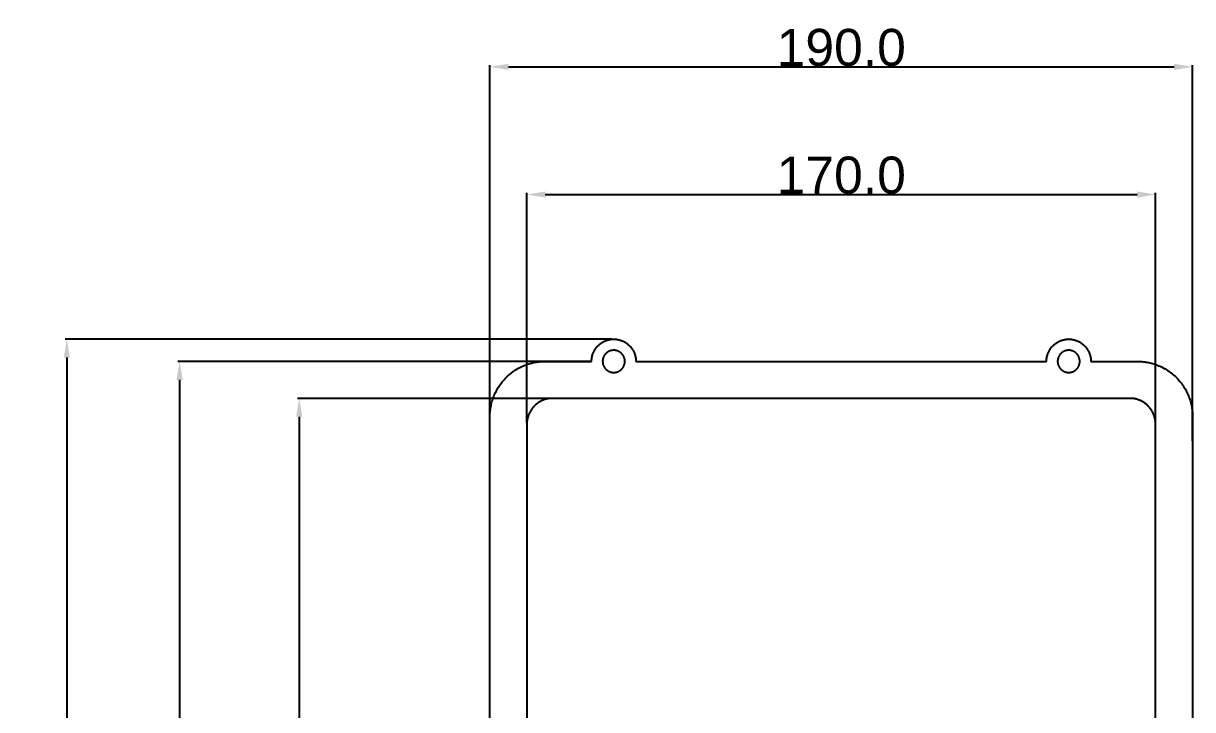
# Model space of a CAD drawing. Header units: millimetres. Extents: x 3033 to 5751, y 230 to 1450.
# Drawn here: x 4765.8 to 5081.9, y 802.1 to 987.7 of the extents above; entities that cross this region are included whole.
import ezdxf

# ---------------------------------------------------------------- set-up
doc = ezdxf.new("R2010")
doc.units = ezdxf.units.MM
doc.header["$MEASUREMENT"] = 0
doc.layers.add('Default', color=7, linetype='Continuous')
doc.layers.add('LAYER 01', color=40, linetype='Continuous')
doc.styles.add('Arial', font='arial.ttf')
doc.dimstyles.new('Dimension Style 01', dxfattribs={"dimtxt": 10, "dimasz": 5, "dimexe": 0.5, "dimexo": 0.5, "dimgap": 0.09, "dimtad": 1, "dimtoh": 1, "dimdec": 1, "dimzin": 1, "dimdsep": 46, "dimtxsty": 'Arial', "dimcen": 0.5, "dimadec": 1, "dimazin": 0, "dimtfac": 1, "dimtdec": 4, "dimtix": 1, "dimtmove": 0, "dimatfit": 3, "dimfxl": 1, "dimtolj": 1, "dimtzin": 1, "dimarcsym": 0})

# ---------------------------------------------------------------- blocks, each defined once
blk = doc.blocks.new('*D16')
at = {"layer": 'Default', "color": 0, "lineweight": -2, "transparency": 16777216}
for p, q in [((4901.91, 879.79), (4901.91, 941.91)), ((4906.91, 941.41), (5066.91, 941.41)), ((5071.91, 879.79), (5071.91, 941.91))]:
    blk.add_line(p, q, dxfattribs=at)
at = {"layer": 'Default', "color": 0, "transparency": 16777216}
for points in [[(4906.91, 942.24), (4906.91, 940.57), (4901.91, 941.41)], [(5066.91, 940.57), (5066.91, 942.24), (5071.91, 941.41)]]:
    blk.add_solid(points, dxfattribs=at)
at = {"layer": 'Defpoints', "color": 0, "transparency": 16777216}
for p in [(5071.91, 941.41), (4901.91, 879.29), (5071.91, 879.29)]:
    blk.add_point(p, dxfattribs=at)
at = {"layer": 'Default', "color": 0, "transparency": 16777216, "insert": (4986.91, 946.6), "char_height": 10, "attachment_point": 5, "style": 'Arial'}
blk.add_mtext('\\A1;170.0', dxfattribs=at)
blk = doc.blocks.new('*D17')
at = {"layer": 'Default', "color": 0, "lineweight": -2, "transparency": 16777216}
for p, q in [((4918.91, 896.29), (4807.54, 896.29)), ((4808.04, 891.29), (4808.04, 671.29)), ((4918.91, 666.29), (4807.54, 666.29))]:
    blk.add_line(p, q, dxfattribs=at)
at = {"layer": 'Default', "color": 0, "transparency": 16777216}
for points in [[(4808.87, 891.29), (4807.2, 891.29), (4808.04, 896.29)], [(4807.2, 671.29), (4808.87, 671.29), (4808.04, 666.29)]]:
    blk.add_solid(points, dxfattribs=at)
at = {"layer": 'Defpoints', "color": 0, "transparency": 16777216}
for p in [(4919.41, 896.29), (4808.04, 666.29), (4919.41, 666.29)]:
    blk.add_point(p, dxfattribs=at)
at = {"layer": 'Default', "color": 0, "transparency": 16777216, "insert": (4802.84, 781.29), "char_height": 10, "attachment_point": 5, "rotation": 90, "style": 'Arial'}
blk.add_mtext('\\A1;230.0', dxfattribs=at)
blk = doc.blocks.new('*D19')
at = {"layer": 'Default', "color": 0, "lineweight": -2, "transparency": 16777216}
for p, q in [((4891.91, 874.81), (4891.91, 976.44)), ((4896.91, 975.94), (5076.91, 975.94)), ((5081.91, 874.81), (5081.91, 976.44))]:
    blk.add_line(p, q, dxfattribs=at)
at = {"layer": 'Default', "color": 0, "transparency": 16777216}
for points in [[(4896.91, 976.77), (4896.91, 975.11), (4891.91, 975.94)], [(5076.91, 975.11), (5076.91, 976.77), (5081.91, 975.94)]]:
    blk.add_solid(points, dxfattribs=at)
at = {"layer": 'Defpoints', "color": 0, "transparency": 16777216}
for p in [(5081.91, 975.94), (4891.91, 874.31), (5081.91, 874.31)]:
    blk.add_point(p, dxfattribs=at)
at = {"layer": 'Default', "color": 0, "transparency": 16777216, "insert": (4986.91, 981.14), "char_height": 10, "attachment_point": 5, "style": 'Arial'}
blk.add_mtext('\\A1;190.0', dxfattribs=at)
blk = doc.blocks.new('*D20')
at = {"layer": 'Default', "color": 0, "lineweight": -2, "transparency": 16777216}
for p, q in [((4915.82, 886.29), (4839.87, 886.29)), ((4840.37, 881.29), (4840.37, 681.29)), ((4915.82, 676.29), (4839.87, 676.29))]:
    blk.add_line(p, q, dxfattribs=at)
at = {"layer": 'Default', "color": 0, "transparency": 16777216}
for points in [[(4841.21, 881.29), (4839.54, 881.29), (4840.37, 886.29)], [(4839.54, 681.29), (4841.21, 681.29), (4840.37, 676.29)]]:
    blk.add_solid(points, dxfattribs=at)
at = {"layer": 'Defpoints', "color": 0, "transparency": 16777216}
for p in [(4916.32, 886.29), (4840.37, 676.29), (4916.32, 676.29)]:
    blk.add_point(p, dxfattribs=at)
at = {"layer": 'Default', "color": 0, "transparency": 16777216, "insert": (4835.18, 781.29), "char_height": 10, "attachment_point": 5, "rotation": 90, "style": 'Arial'}
blk.add_mtext('\\A1;210.0', dxfattribs=at)
blk = doc.blocks.new('*D21')
at = {"layer": 'Default', "color": 0, "lineweight": -2, "transparency": 16777216}
for p, q in [((4924.91, 902.29), (4777.05, 902.29)), ((4777.55, 897.29), (4777.55, 665.29)), ((4924.91, 660.29), (4777.05, 660.29))]:
    blk.add_line(p, q, dxfattribs=at)
at = {"layer": 'Default', "color": 0, "transparency": 16777216}
for points in [[(4778.39, 897.29), (4776.72, 897.29), (4777.55, 902.29)], [(4776.72, 665.29), (4778.39, 665.29), (4777.55, 660.29)]]:
    blk.add_solid(points, dxfattribs=at)
at = {"layer": 'Defpoints', "color": 0, "transparency": 16777216}
for p in [(4925.41, 902.29), (4777.55, 660.29), (4925.41, 660.29)]:
    blk.add_point(p, dxfattribs=at)
at = {"layer": 'Default', "color": 0, "transparency": 16777216, "insert": (4772.36, 781.29), "char_height": 10, "attachment_point": 5, "rotation": 90, "style": 'Arial'}
blk.add_mtext('\\A1;242.0', dxfattribs=at)

msp = doc.modelspace()

# ---------------------------------------------------------------- linework, layer by layer
at = {"layer": 'LAYER 01'}
for p, q in [((4921.51, 900.85), (4921.67, 900.98)), ((4921.67, 900.98), (4921.83, 901.11)), ((4921.83, 901.11), (4922, 901.23)), ((4922, 901.23), (4922.17, 901.34)), ((4922.17, 901.34), (4922.35, 901.45)), ((4922.35, 901.45), (4922.53, 901.55)), ((4922.53, 901.55), (4922.71, 901.65)), ((4922.71, 901.65), (4922.9, 901.74)), ((4922.9, 901.74), (4923.09, 901.82)), ((4923.09, 901.82), (4923.28, 901.9)), ((4923.28, 901.9), (4923.48, 901.97)), ((4923.48, 901.97), (4923.67, 902.03)), ((4923.67, 902.03), (4923.87, 902.09)), ((4923.87, 902.09), (4924.07, 902.14)), ((4924.07, 902.14), (4924.28, 902.18)), ((4924.28, 902.18), (4924.48, 902.22)), ((4924.48, 902.22), (4924.69, 902.25)), ((4924.69, 902.25), (4924.89, 902.27)), ((4924.89, 902.27), (4925.1, 902.28)), ((4925.1, 902.28), (4925.31, 902.29)), ((4925.31, 902.29), (4925.51, 902.29)), ((4925.51, 902.29), (4925.72, 902.28)), ((4925.72, 902.28), (4925.93, 902.27)), ((4925.93, 902.27), (4926.13, 902.25)), ((4926.13, 902.25), (4926.34, 902.22)), ((4926.34, 902.22), (4926.54, 902.18)), ((4926.54, 902.18), (4926.74, 902.14)), ((4926.74, 902.14), (4926.95, 902.09)), ((4926.95, 902.09), (4927.15, 902.03)), ((4927.15, 902.03), (4927.34, 901.97)), ((4927.34, 901.97), (4927.54, 901.9)), ((4927.54, 901.9), (4927.73, 901.82)), ((4927.73, 901.82), (4927.92, 901.74)), ((4927.92, 901.74), (4928.11, 901.65)), ((4928.11, 901.65), (4928.29, 901.55)), ((4928.29, 901.55), (4928.47, 901.45)), ((4928.47, 901.45), (4928.65, 901.34)), ((4928.65, 901.34), (4928.82, 901.23)), ((4928.82, 901.23), (4928.99, 901.11)), ((4928.99, 901.11), (4929.15, 900.98)), ((4929.15, 900.98), (4929.31, 900.85)), ((5044.51, 900.85), (5044.67, 900.98)), ((5044.67, 900.98), (5044.83, 901.11)), ((5044.83, 901.11), (5045, 901.23)), ((5045, 901.23), (5045.17, 901.34)), ((5045.17, 901.34), (5045.35, 901.45)), ((5045.35, 901.45), (5045.53, 901.55)), ((5045.53, 901.55), (5045.71, 901.65)), ((5045.71, 901.65), (5045.9, 901.74)), ((5045.9, 901.74), (5046.09, 901.82)), ((5046.09, 901.82), (5046.28, 901.9)), ((5046.28, 901.9), (5046.48, 901.97)), ((5046.48, 901.97), (5046.67, 902.03)), ((5046.67, 902.03), (5046.87, 902.09)), ((5046.87, 902.09), (5047.07, 902.14)), ((5047.07, 902.14), (5047.28, 902.18)), ((5047.28, 902.18), (5047.48, 902.22)), ((5047.48, 902.22), (5047.69, 902.25)), ((5047.69, 902.25), (5047.89, 902.27)), ((5047.89, 902.27), (5048.1, 902.28)), ((5048.1, 902.28), (5048.31, 902.29)), ((5048.31, 902.29), (5048.51, 902.29)), ((5048.51, 902.29), (5048.72, 902.28)), ((5048.72, 902.28), (5048.93, 902.27)), ((5048.93, 902.27), (5049.13, 902.25)), ((5049.13, 902.25), (5049.34, 902.22)), ((5049.34, 902.22), (5049.54, 902.18)), ((5049.54, 902.18), (5049.74, 902.14)), ((5049.74, 902.14), (5049.95, 902.09)), ((5049.95, 902.09), (5050.15, 902.03)), ((5050.15, 902.03), (5050.34, 901.97)), ((5050.34, 901.97), (5050.54, 901.9)), ((5050.54, 901.9), (5050.73, 901.82)), ((5050.73, 901.82), (5050.92, 901.74)), ((5050.92, 901.74), (5051.11, 901.65)), ((5051.11, 901.65), (5051.29, 901.55)), ((5051.29, 901.55), (5051.47, 901.45)), ((5051.47, 901.45), (5051.65, 901.34)), ((5051.65, 901.34), (5051.82, 901.23)), ((5051.82, 901.23), (5051.99, 901.11)), ((5051.99, 901.11), (5052.15, 900.98)), ((5052.15, 900.98), (5052.31, 900.85)), ((4919.58, 897.73), (4919.64, 897.93)), ((4919.64, 897.93), (4919.7, 898.13)), ((4919.7, 898.13), (4919.76, 898.32)), ((4919.76, 898.32), (4919.84, 898.52)), ((4919.84, 898.52), (4919.92, 898.71)), ((4919.92, 898.71), (4920, 898.89)), ((4920, 898.89), (4920.1, 899.08)), ((4920.1, 899.08), (4920.2, 899.26)), ((4920.2, 899.26), (4920.3, 899.44)), ((4920.3, 899.44), (4920.41, 899.61)), ((4920.41, 899.61), (4920.53, 899.78)), ((4920.53, 899.78), (4920.65, 899.95)), ((4920.65, 899.95), (4920.78, 900.11)), ((4920.78, 900.11), (4920.92, 900.27)), ((4920.92, 900.27), (4921.06, 900.42)), ((4921.06, 900.42), (4921.2, 900.57)), ((4921.2, 900.57), (4921.35, 900.71)), ((4921.35, 900.71), (4921.51, 900.85)), ((4922.81, 897.78), (4922.76, 897.69)), ((4922.86, 897.87), (4922.81, 897.78)), ((4922.92, 897.96), (4922.86, 897.87)), ((4922.98, 898.05), (4922.92, 897.96)), ((4923.04, 898.13), (4922.98, 898.05)), ((4923.1, 898.21), (4923.04, 898.13)), ((4923.17, 898.29), (4923.1, 898.21)), ((4923.24, 898.37), (4923.17, 898.29)), ((4923.32, 898.44), (4923.24, 898.37)), ((4923.39, 898.51), (4923.32, 898.44)), ((4923.47, 898.58), (4923.39, 898.51)), ((4923.55, 898.65), (4923.47, 898.58)), ((4923.63, 898.71), (4923.55, 898.65)), ((4923.72, 898.77), (4923.63, 898.71)), ((4923.81, 898.83), (4923.72, 898.77)), ((4923.89, 898.88), (4923.81, 898.83)), ((4923.99, 898.93), (4923.89, 898.88)), ((4924.08, 898.98), (4923.99, 898.93)), ((4924.17, 899.02), (4924.08, 898.98)), ((4924.27, 899.07), (4924.17, 899.02)), ((4924.36, 899.1), (4924.27, 899.07)), ((4924.46, 899.14), (4924.36, 899.1)), ((4924.56, 899.17), (4924.46, 899.14)), ((4924.66, 899.2), (4924.56, 899.17)), ((4924.76, 899.22), (4924.66, 899.2)), ((4924.87, 899.24), (4924.76, 899.22)), ((4924.97, 899.26), (4924.87, 899.24)), ((4925.07, 899.27), (4924.97, 899.26)), ((4925.18, 899.28), (4925.07, 899.27)), ((4925.28, 899.29), (4925.18, 899.28)), ((4925.38, 899.29), (4925.28, 899.29)), ((4925.49, 899.29), (4925.38, 899.29)), ((4925.59, 899.29), (4925.49, 899.29)), ((4925.7, 899.28), (4925.59, 899.29)), ((4925.8, 899.27), (4925.7, 899.28)), ((4925.9, 899.25), (4925.8, 899.27)), ((4926, 899.23), (4925.9, 899.25)), ((4926.11, 899.21), (4926, 899.23)), ((4926.21, 899.18), (4926.11, 899.21)), ((4926.31, 899.15), (4926.21, 899.18)), ((4926.41, 899.12), (4926.31, 899.15)), ((4926.5, 899.08), (4926.41, 899.12)), ((4926.6, 899.04), (4926.5, 899.08)), ((4926.69, 899), (4926.6, 899.04)), ((4926.79, 898.96), (4926.69, 899)), ((4926.88, 898.91), (4926.79, 898.96)), ((4926.97, 898.85), (4926.88, 898.91)), ((4927.06, 898.8), (4926.97, 898.85)), ((4927.14, 898.74), (4927.06, 898.8)), ((4927.23, 898.68), (4927.14, 898.74)), ((4927.31, 898.61), (4927.23, 898.68)), ((4927.39, 898.55), (4927.31, 898.61)), ((4927.47, 898.48), (4927.39, 898.55)), ((4927.54, 898.4), (4927.47, 898.48)), ((4927.61, 898.33), (4927.54, 898.4)), ((4927.68, 898.25), (4927.61, 898.33)), ((4927.75, 898.17), (4927.68, 898.25)), ((4927.81, 898.09), (4927.75, 898.17)), ((4927.87, 898), (4927.81, 898.09)), ((4927.93, 897.92), (4927.87, 898)), ((4927.99, 897.83), (4927.93, 897.92)), ((4928.04, 897.74), (4927.99, 897.83)), ((4929.31, 900.85), (4929.47, 900.71)), ((4929.47, 900.71), (4929.62, 900.57)), ((4929.62, 900.57), (4929.76, 900.42)), ((4929.76, 900.42), (4929.9, 900.27)), ((4929.9, 900.27), (4930.04, 900.11)), ((4930.04, 900.11), (4930.16, 899.95)), ((4930.16, 899.95), (4930.29, 899.78)), ((4930.29, 899.78), (4930.41, 899.61)), ((4930.41, 899.61), (4930.52, 899.44)), ((4930.52, 899.44), (4930.62, 899.26)), ((4930.62, 899.26), (4930.72, 899.08)), ((4930.72, 899.08), (4930.82, 898.89)), ((4930.82, 898.89), (4930.9, 898.71)), ((4930.9, 898.71), (4930.98, 898.52)), ((4930.98, 898.52), (4931.06, 898.32)), ((4931.06, 898.32), (4931.12, 898.13)), ((4931.12, 898.13), (4931.18, 897.93)), ((4931.18, 897.93), (4931.24, 897.73)), ((5042.58, 897.73), (5042.64, 897.93)), ((5042.64, 897.93), (5042.7, 898.13)), ((5042.7, 898.13), (5042.76, 898.32)), ((5042.76, 898.32), (5042.84, 898.52)), ((5042.84, 898.52), (5042.92, 898.71)), ((5042.92, 898.71), (5043, 898.89)), ((5043, 898.89), (5043.1, 899.08)), ((5043.1, 899.08), (5043.2, 899.26)), ((5043.2, 899.26), (5043.3, 899.44)), ((5043.3, 899.44), (5043.41, 899.61)), ((5043.41, 899.61), (5043.53, 899.78)), ((5043.53, 899.78), (5043.65, 899.95)), ((5043.65, 899.95), (5043.78, 900.11)), ((5043.78, 900.11), (5043.92, 900.27)), ((5043.92, 900.27), (5044.06, 900.42)), ((5044.06, 900.42), (5044.2, 900.57)), ((5044.2, 900.57), (5044.35, 900.71)), ((5044.35, 900.71), (5044.51, 900.85)), ((5045.81, 897.78), (5045.76, 897.69)), ((5045.86, 897.87), (5045.81, 897.78)), ((5045.92, 897.96), (5045.86, 897.87)), ((5045.98, 898.05), (5045.92, 897.96)), ((5046.04, 898.13), (5045.98, 898.05)), ((5046.1, 898.21), (5046.04, 898.13)), ((5046.17, 898.29), (5046.1, 898.21)), ((5046.24, 898.37), (5046.17, 898.29)), ((5046.32, 898.44), (5046.24, 898.37)), ((5046.39, 898.51), (5046.32, 898.44)), ((5046.47, 898.58), (5046.39, 898.51)), ((5046.55, 898.65), (5046.47, 898.58)), ((5046.63, 898.71), (5046.55, 898.65)), ((5046.72, 898.77), (5046.63, 898.71)), ((5046.81, 898.83), (5046.72, 898.77)), ((5046.89, 898.88), (5046.81, 898.83)), ((5046.99, 898.93), (5046.89, 898.88)), ((5047.08, 898.98), (5046.99, 898.93)), ((5047.17, 899.02), (5047.08, 898.98)), ((5047.27, 899.07), (5047.17, 899.02)), ((5047.36, 899.1), (5047.27, 899.07)), ((5047.46, 899.14), (5047.36, 899.1)), ((5047.56, 899.17), (5047.46, 899.14)), ((5047.66, 899.2), (5047.56, 899.17)), ((5047.76, 899.22), (5047.66, 899.2)), ((5047.87, 899.24), (5047.76, 899.22)), ((5047.97, 899.26), (5047.87, 899.24)), ((5048.07, 899.27), (5047.97, 899.26)), ((5048.18, 899.28), (5048.07, 899.27)), ((5048.28, 899.29), (5048.18, 899.28)), ((5048.38, 899.29), (5048.28, 899.29)), ((5048.49, 899.29), (5048.38, 899.29)), ((5048.59, 899.29), (5048.49, 899.29)), ((5048.7, 899.28), (5048.59, 899.29)), ((5048.8, 899.27), (5048.7, 899.28)), ((5048.9, 899.25), (5048.8, 899.27)), ((5049, 899.23), (5048.9, 899.25)), ((5049.11, 899.21), (5049, 899.23)), ((5049.21, 899.18), (5049.11, 899.21)), ((5049.31, 899.15), (5049.21, 899.18)), ((5049.41, 899.12), (5049.31, 899.15)), ((5049.5, 899.08), (5049.41, 899.12)), ((5049.6, 899.04), (5049.5, 899.08)), ((5049.69, 899), (5049.6, 899.04)), ((5049.79, 898.96), (5049.69, 899)), ((5049.88, 898.91), (5049.79, 898.96)), ((5049.97, 898.85), (5049.88, 898.91)), ((5050.06, 898.8), (5049.97, 898.85)), ((5050.14, 898.74), (5050.06, 898.8)), ((5050.23, 898.68), (5050.14, 898.74)), ((5050.31, 898.61), (5050.23, 898.68)), ((5050.39, 898.55), (5050.31, 898.61)), ((5050.47, 898.48), (5050.39, 898.55)), ((5050.54, 898.4), (5050.47, 898.48)), ((5050.61, 898.33), (5050.54, 898.4)), ((5050.68, 898.25), (5050.61, 898.33)), ((5050.75, 898.17), (5050.68, 898.25)), ((5050.81, 898.09), (5050.75, 898.17)), ((5050.87, 898), (5050.81, 898.09)), ((5050.93, 897.92), (5050.87, 898)), ((5050.99, 897.83), (5050.93, 897.92)), ((5051.04, 897.74), (5050.99, 897.83)), ((5052.31, 900.85), (5052.47, 900.71)), ((5052.47, 900.71), (5052.62, 900.57)), ((5052.62, 900.57), (5052.76, 900.42)), ((5052.76, 900.42), (5052.9, 900.27)), ((5052.9, 900.27), (5053.04, 900.11)), ((5053.04, 900.11), (5053.16, 899.95)), ((5053.16, 899.95), (5053.29, 899.78)), ((5053.29, 899.78), (5053.41, 899.61)), ((5053.41, 899.61), (5053.52, 899.44)), ((5053.52, 899.44), (5053.62, 899.26)), ((5053.62, 899.26), (5053.72, 899.08)), ((5053.72, 899.08), (5053.82, 898.89)), ((5053.82, 898.89), (5053.9, 898.71)), ((5053.9, 898.71), (5053.98, 898.52)), ((5053.98, 898.52), (5054.06, 898.32)), ((5054.06, 898.32), (5054.12, 898.13)), ((5054.12, 898.13), (5054.18, 897.93)), ((5054.18, 897.93), (5054.24, 897.73)), ((4899.69, 894.44), (4900.02, 894.62)), ((4900.02, 894.62), (4900.36, 894.78)), ((4900.36, 894.78), (4900.7, 894.95)), ((4900.7, 894.95), (4901.04, 895.1)), ((4901.04, 895.1), (4901.39, 895.24)), ((4901.39, 895.24), (4901.74, 895.37)), ((4901.74, 895.37), (4902.08, 895.49)), ((4902.08, 895.49), (4902.43, 895.61)), ((4902.43, 895.61), (4902.78, 895.71)), ((4902.78, 895.71), (4903.13, 895.81)), ((4903.13, 895.81), (4903.48, 895.89)), ((4903.48, 895.89), (4903.83, 895.97)), ((4903.83, 895.97), (4904.18, 896.04)), ((4904.18, 896.04), (4904.53, 896.1)), ((4904.53, 896.1), (4904.87, 896.15)), ((4904.87, 896.15), (4905.22, 896.2)), ((4905.22, 896.2), (4905.56, 896.23)), ((4905.56, 896.23), (4905.9, 896.26)), ((4905.9, 896.26), (4906.24, 896.28)), ((4906.24, 896.28), (4906.58, 896.29)), ((4906.58, 896.29), (4919.41, 896.29)), ((4919.41, 896.5), (4919.42, 896.7)), ((4919.41, 896.29), (4919.41, 896.5)), ((4919.42, 896.7), (4919.44, 896.91)), ((4919.44, 896.91), (4919.47, 897.12)), ((4919.47, 897.12), (4919.5, 897.32)), ((4919.5, 897.32), (4919.54, 897.52)), ((4919.54, 897.52), (4919.58, 897.73)), ((4922.42, 896.5), (4922.41, 896.4)), ((4922.41, 896.4), (4922.41, 896.29)), ((4922.41, 896.29), (4922.41, 896.19)), ((4922.41, 896.19), (4922.42, 896.08)), ((4922.43, 896.6), (4922.42, 896.5)), ((4922.42, 896.08), (4922.43, 895.98)), ((4922.44, 896.71), (4922.43, 896.6)), ((4922.43, 895.98), (4922.44, 895.88)), ((4922.45, 896.81), (4922.44, 896.71)), ((4922.44, 895.88), (4922.45, 895.77)), ((4922.47, 896.91), (4922.45, 896.81)), ((4922.45, 895.77), (4922.47, 895.67)), ((4922.5, 897.01), (4922.47, 896.91)), ((4922.47, 895.67), (4922.5, 895.57)), ((4922.52, 897.11), (4922.5, 897.01)), ((4922.5, 895.57), (4922.52, 895.47)), ((4922.55, 897.21), (4922.52, 897.11)), ((4922.52, 895.47), (4922.55, 895.37)), ((4922.59, 897.31), (4922.55, 897.21)), ((4922.55, 895.37), (4922.59, 895.27)), ((4922.63, 897.41), (4922.59, 897.31)), ((4922.59, 895.27), (4922.63, 895.17)), ((4922.67, 897.5), (4922.63, 897.41)), ((4922.63, 895.17), (4922.67, 895.08)), ((4922.71, 897.6), (4922.67, 897.5)), ((4922.67, 895.08), (4922.71, 894.98)), ((4922.76, 897.69), (4922.71, 897.6)), ((4922.71, 894.98), (4922.76, 894.89)), ((4922.76, 894.89), (4922.81, 894.8)), ((4922.81, 894.8), (4922.86, 894.71)), ((4922.86, 894.71), (4922.92, 894.62)), ((4922.92, 894.62), (4922.98, 894.54)), ((4927.87, 894.58), (4927.93, 894.67)), ((4927.93, 894.67), (4927.99, 894.75)), ((4927.99, 894.75), (4928.04, 894.84)), ((4928.09, 897.65), (4928.04, 897.74)), ((4928.04, 894.84), (4928.09, 894.94)), ((4928.13, 897.55), (4928.09, 897.65)), ((4928.09, 894.94), (4928.13, 895.03)), ((4928.17, 897.46), (4928.13, 897.55)), ((4928.13, 895.03), (4928.17, 895.12)), ((4928.21, 897.36), (4928.17, 897.46)), ((4928.17, 895.12), (4928.21, 895.22)), ((4928.25, 897.26), (4928.21, 897.36)), ((4928.21, 895.22), (4928.25, 895.32)), ((4928.28, 897.16), (4928.25, 897.26)), ((4928.25, 895.32), (4928.28, 895.42)), ((4928.31, 897.06), (4928.28, 897.16)), ((4928.28, 895.42), (4928.31, 895.52)), ((4928.33, 896.96), (4928.31, 897.06)), ((4928.31, 895.52), (4928.33, 895.62)), ((4928.36, 896.86), (4928.33, 896.96)), ((4928.33, 895.62), (4928.36, 895.72)), ((4928.37, 896.76), (4928.36, 896.86)), ((4928.36, 895.72), (4928.37, 895.82)), ((4928.39, 896.65), (4928.37, 896.76)), ((4928.37, 895.82), (4928.39, 895.93)), ((4928.4, 896.55), (4928.39, 896.65)), ((4928.39, 895.93), (4928.4, 896.03)), ((4928.41, 896.45), (4928.4, 896.55)), ((4928.4, 896.03), (4928.41, 896.13)), ((4928.41, 896.34), (4928.41, 896.45)), ((4928.41, 896.24), (4928.41, 896.34)), ((4928.41, 896.13), (4928.41, 896.24)), ((4931.24, 897.73), (4931.28, 897.52)), ((4931.28, 897.52), (4931.32, 897.32)), ((4931.32, 897.32), (4931.35, 897.12)), ((4931.35, 897.12), (4931.38, 896.91)), ((4931.38, 896.91), (4931.4, 896.7)), ((4931.4, 896.7), (4931.41, 896.5)), ((4931.41, 896.5), (4931.41, 896.29)), ((4931.41, 896.29), (5042.41, 896.29)), ((5042.41, 896.5), (5042.42, 896.7)), ((5042.41, 896.29), (5042.41, 896.5)), ((5042.42, 896.7), (5042.44, 896.91)), ((5042.44, 896.91), (5042.47, 897.12)), ((5042.47, 897.12), (5042.5, 897.32)), ((5042.5, 897.32), (5042.54, 897.52)), ((5042.54, 897.52), (5042.58, 897.73)), ((5045.42, 896.5), (5045.41, 896.4)), ((5045.41, 896.4), (5045.41, 896.29)), ((5045.41, 896.29), (5045.41, 896.19)), ((5045.41, 896.19), (5045.42, 896.08)), ((5045.43, 896.6), (5045.42, 896.5)), ((5045.42, 896.08), (5045.43, 895.98)), ((5045.44, 896.71), (5045.43, 896.6)), ((5045.43, 895.98), (5045.44, 895.88)), ((5045.45, 896.81), (5045.44, 896.71)), ((5045.44, 895.88), (5045.45, 895.77)), ((5045.47, 896.91), (5045.45, 896.81)), ((5045.45, 895.77), (5045.47, 895.67)), ((5045.5, 897.01), (5045.47, 896.91)), ((5045.47, 895.67), (5045.5, 895.57)), ((5045.52, 897.11), (5045.5, 897.01)), ((5045.5, 895.57), (5045.52, 895.47)), ((5045.55, 897.21), (5045.52, 897.11)), ((5045.52, 895.47), (5045.55, 895.37)), ((5045.59, 897.31), (5045.55, 897.21)), ((5045.55, 895.37), (5045.59, 895.27)), ((5045.63, 897.41), (5045.59, 897.31)), ((5045.59, 895.27), (5045.63, 895.17)), ((5045.67, 897.5), (5045.63, 897.41)), ((5045.63, 895.17), (5045.67, 895.08)), ((5045.71, 897.6), (5045.67, 897.5)), ((5045.67, 895.08), (5045.71, 894.98)), ((5045.76, 897.69), (5045.71, 897.6)), ((5045.71, 894.98), (5045.76, 894.89)), ((5045.76, 894.89), (5045.81, 894.8)), ((5045.81, 894.8), (5045.86, 894.71)), ((5045.86, 894.71), (5045.92, 894.62)), ((5045.92, 894.62), (5045.98, 894.54)), ((5050.87, 894.58), (5050.93, 894.67)), ((5050.93, 894.67), (5050.99, 894.75)), ((5050.99, 894.75), (5051.04, 894.84)), ((5051.09, 897.65), (5051.04, 897.74)), ((5051.04, 894.84), (5051.09, 894.94)), ((5051.13, 897.55), (5051.09, 897.65)), ((5051.09, 894.94), (5051.13, 895.03)), ((5051.17, 897.46), (5051.13, 897.55)), ((5051.13, 895.03), (5051.17, 895.12)), ((5051.21, 897.36), (5051.17, 897.46)), ((5051.17, 895.12), (5051.21, 895.22)), ((5051.25, 897.26), (5051.21, 897.36)), ((5051.21, 895.22), (5051.25, 895.32)), ((5051.28, 897.16), (5051.25, 897.26)), ((5051.25, 895.32), (5051.28, 895.42)), ((5051.31, 897.06), (5051.28, 897.16)), ((5051.28, 895.42), (5051.31, 895.52)), ((5051.33, 896.96), (5051.31, 897.06)), ((5051.31, 895.52), (5051.33, 895.62)), ((5051.36, 896.86), (5051.33, 896.96)), ((5051.33, 895.62), (5051.36, 895.72)), ((5051.37, 896.76), (5051.36, 896.86)), ((5051.36, 895.72), (5051.37, 895.82)), ((5051.39, 896.65), (5051.37, 896.76)), ((5051.37, 895.82), (5051.39, 895.93)), ((5051.4, 896.55), (5051.39, 896.65)), ((5051.39, 895.93), (5051.4, 896.03)), ((5051.41, 896.45), (5051.4, 896.55)), ((5051.4, 896.03), (5051.41, 896.13)), ((5051.41, 896.34), (5051.41, 896.45)), ((5051.41, 896.24), (5051.41, 896.34)), ((5051.41, 896.13), (5051.41, 896.24)), ((5054.24, 897.73), (5054.28, 897.52)), ((5054.28, 897.52), (5054.32, 897.32)), ((5054.32, 897.32), (5054.35, 897.12)), ((5054.35, 897.12), (5054.38, 896.91)), ((5054.38, 896.91), (5054.4, 896.7)), ((5054.4, 896.7), (5054.41, 896.5)), ((5054.41, 896.5), (5054.41, 896.29)), ((5054.41, 896.29), (5067.24, 896.29)), ((5067.24, 896.29), (5067.58, 896.28)), ((5067.58, 896.28), (5067.92, 896.26)), ((5067.92, 896.26), (5068.26, 896.23)), ((5068.26, 896.23), (5068.6, 896.2)), ((5068.6, 896.2), (5068.95, 896.15)), ((5068.95, 896.15), (5069.29, 896.1)), ((5069.29, 896.1), (5069.64, 896.04)), ((5069.64, 896.04), (5069.99, 895.97)), ((5069.99, 895.97), (5070.34, 895.89)), ((5070.34, 895.89), (5070.69, 895.81)), ((5070.69, 895.81), (5071.04, 895.71)), ((5071.04, 895.71), (5071.39, 895.61)), ((5071.39, 895.61), (5071.74, 895.49)), ((5071.74, 895.49), (5072.08, 895.37)), ((5072.08, 895.37), (5072.43, 895.24)), ((5072.43, 895.24), (5072.78, 895.1)), ((5072.78, 895.1), (5073.12, 894.95)), ((5073.12, 894.95), (5073.46, 894.78)), ((5073.46, 894.78), (5073.8, 894.62)), ((5073.8, 894.62), (5074.13, 894.44)), ((4895.77, 891.33), (4896.03, 891.62)), ((4896.03, 891.62), (4896.3, 891.9)), ((4896.3, 891.9), (4896.58, 892.17)), ((4896.58, 892.17), (4896.87, 892.43)), ((4896.87, 892.43), (4897.16, 892.69)), ((4897.16, 892.69), (4897.46, 892.94)), ((4897.46, 892.94), (4897.76, 893.18)), ((4897.76, 893.18), (4898.07, 893.41)), ((4898.07, 893.41), (4898.38, 893.63)), ((4898.38, 893.63), (4898.7, 893.85)), ((4898.7, 893.85), (4899.03, 894.05)), ((4899.03, 894.05), (4899.35, 894.25)), ((4899.35, 894.25), (4899.69, 894.44)), ((4922.98, 894.54), (4923.04, 894.45)), ((4923.04, 894.45), (4923.1, 894.37)), ((4923.1, 894.37), (4923.17, 894.29)), ((4923.17, 894.29), (4923.24, 894.22)), ((4923.24, 894.22), (4923.32, 894.14)), ((4923.32, 894.14), (4923.39, 894.07)), ((4923.39, 894.07), (4923.47, 894)), ((4923.47, 894), (4923.55, 893.94)), ((4923.55, 893.94), (4923.63, 893.87)), ((4923.63, 893.87), (4923.72, 893.81)), ((4923.72, 893.81), (4923.81, 893.76)), ((4923.81, 893.76), (4923.89, 893.7)), ((4923.89, 893.7), (4923.99, 893.65)), ((4923.99, 893.65), (4924.08, 893.6)), ((4924.08, 893.6), (4924.17, 893.56)), ((4924.17, 893.56), (4924.27, 893.52)), ((4924.27, 893.52), (4924.36, 893.48)), ((4924.36, 893.48), (4924.46, 893.44)), ((4924.46, 893.44), (4924.56, 893.41)), ((4924.56, 893.41), (4924.66, 893.39)), ((4924.66, 893.39), (4924.76, 893.36)), ((4924.76, 893.36), (4924.87, 893.34)), ((4924.87, 893.34), (4924.97, 893.32)), ((4924.97, 893.32), (4925.07, 893.31)), ((4925.07, 893.31), (4925.18, 893.3)), ((4925.18, 893.3), (4925.28, 893.29)), ((4925.28, 893.29), (4925.38, 893.29)), ((4925.38, 893.29), (4925.49, 893.29)), ((4925.49, 893.29), (4925.59, 893.3)), ((4925.59, 893.3), (4925.7, 893.3)), ((4925.7, 893.3), (4925.8, 893.32)), ((4925.8, 893.32), (4925.9, 893.33)), ((4925.9, 893.33), (4926, 893.35)), ((4926, 893.35), (4926.11, 893.37)), ((4926.11, 893.37), (4926.21, 893.4)), ((4926.21, 893.4), (4926.31, 893.43)), ((4926.31, 893.43), (4926.41, 893.46)), ((4926.41, 893.46), (4926.5, 893.5)), ((4926.5, 893.5), (4926.6, 893.54)), ((4926.6, 893.54), (4926.69, 893.58)), ((4926.69, 893.58), (4926.79, 893.63)), ((4926.79, 893.63), (4926.88, 893.68)), ((4926.88, 893.68), (4926.97, 893.73)), ((4926.97, 893.73), (4927.06, 893.78)), ((4927.06, 893.78), (4927.14, 893.84)), ((4927.14, 893.84), (4927.23, 893.9)), ((4927.23, 893.9), (4927.31, 893.97)), ((4927.31, 893.97), (4927.39, 894.04)), ((4927.39, 894.04), (4927.47, 894.11)), ((4927.47, 894.11), (4927.54, 894.18)), ((4927.54, 894.18), (4927.61, 894.25)), ((4927.61, 894.25), (4927.68, 894.33)), ((4927.68, 894.33), (4927.75, 894.41)), ((4927.75, 894.41), (4927.81, 894.49)), ((4927.81, 894.49), (4927.87, 894.58)), ((5045.98, 894.54), (5046.04, 894.45)), ((5046.04, 894.45), (5046.1, 894.37)), ((5046.1, 894.37), (5046.17, 894.29)), ((5046.17, 894.29), (5046.24, 894.22)), ((5046.24, 894.22), (5046.32, 894.14)), ((5046.32, 894.14), (5046.39, 894.07)), ((5046.39, 894.07), (5046.47, 894)), ((5046.47, 894), (5046.55, 893.94)), ((5046.55, 893.94), (5046.63, 893.87)), ((5046.63, 893.87), (5046.72, 893.81)), ((5046.72, 893.81), (5046.81, 893.76)), ((5046.81, 893.76), (5046.89, 893.7)), ((5046.89, 893.7), (5046.99, 893.65)), ((5046.99, 893.65), (5047.08, 893.6)), ((5047.08, 893.6), (5047.17, 893.56)), ((5047.17, 893.56), (5047.27, 893.52)), ((5047.27, 893.52), (5047.36, 893.48)), ((5047.36, 893.48), (5047.46, 893.44)), ((5047.46, 893.44), (5047.56, 893.41)), ((5047.56, 893.41), (5047.66, 893.39)), ((5047.66, 893.39), (5047.76, 893.36)), ((5047.76, 893.36), (5047.87, 893.34)), ((5047.87, 893.34), (5047.97, 893.32)), ((5047.97, 893.32), (5048.07, 893.31)), ((5048.07, 893.31), (5048.18, 893.3)), ((5048.18, 893.3), (5048.28, 893.29)), ((5048.28, 893.29), (5048.38, 893.29)), ((5048.38, 893.29), (5048.49, 893.29)), ((5048.49, 893.29), (5048.59, 893.3)), ((5048.59, 893.3), (5048.7, 893.3)), ((5048.7, 893.3), (5048.8, 893.32)), ((5048.8, 893.32), (5048.9, 893.33)), ((5048.9, 893.33), (5049, 893.35)), ((5049, 893.35), (5049.11, 893.37)), ((5049.11, 893.37), (5049.21, 893.4)), ((5049.21, 893.4), (5049.31, 893.43)), ((5049.31, 893.43), (5049.41, 893.46)), ((5049.41, 893.46), (5049.5, 893.5)), ((5049.5, 893.5), (5049.6, 893.54)), ((5049.6, 893.54), (5049.69, 893.58)), ((5049.69, 893.58), (5049.79, 893.63)), ((5049.79, 893.63), (5049.88, 893.68)), ((5049.88, 893.68), (5049.97, 893.73)), ((5049.97, 893.73), (5050.06, 893.78)), ((5050.06, 893.78), (5050.14, 893.84)), ((5050.14, 893.84), (5050.23, 893.9)), ((5050.23, 893.9), (5050.31, 893.97)), ((5050.31, 893.97), (5050.39, 894.04)), ((5050.39, 894.04), (5050.47, 894.11)), ((5050.47, 894.11), (5050.54, 894.18)), ((5050.54, 894.18), (5050.61, 894.25)), ((5050.61, 894.25), (5050.68, 894.33)), ((5050.68, 894.33), (5050.75, 894.41)), ((5050.75, 894.41), (5050.81, 894.49)), ((5050.81, 894.49), (5050.87, 894.58)), ((5074.13, 894.44), (5074.47, 894.25)), ((5074.47, 894.25), (5074.79, 894.05)), ((5074.79, 894.05), (5075.12, 893.85)), ((5075.12, 893.85), (5075.44, 893.63)), ((5075.44, 893.63), (5075.75, 893.41)), ((5075.75, 893.41), (5076.06, 893.18)), ((5076.06, 893.18), (5076.36, 892.94)), ((5076.36, 892.94), (5076.66, 892.69)), ((5076.66, 892.69), (5076.95, 892.43)), ((5076.95, 892.43), (5077.24, 892.17)), ((5077.24, 892.17), (5077.52, 891.9)), ((5077.52, 891.9), (5077.79, 891.62)), ((5077.79, 891.62), (5078.05, 891.33)), ((4893.59, 888.18), (4893.76, 888.52)), ((4893.76, 888.52), (4893.95, 888.85)), ((4893.95, 888.85), (4894.15, 889.18)), ((4894.15, 889.18), (4894.35, 889.5)), ((4894.35, 889.5), (4894.57, 889.82)), ((4894.57, 889.82), (4894.79, 890.13)), ((4894.79, 890.13), (4895.02, 890.44)), ((4895.02, 890.44), (4895.26, 890.75)), ((4895.26, 890.75), (4895.51, 891.04)), ((4895.51, 891.04), (4895.77, 891.33)), ((5078.05, 891.33), (5078.31, 891.04)), ((5078.31, 891.04), (5078.55, 890.75)), ((5078.55, 890.75), (5078.8, 890.44)), ((5078.8, 890.44), (5079.03, 890.13)), ((5079.03, 890.13), (5079.25, 889.82)), ((5079.25, 889.82), (5079.46, 889.5)), ((5079.46, 889.5), (5079.67, 889.18)), ((5079.67, 889.18), (5079.87, 888.85)), ((5079.87, 888.85), (5080.06, 888.52)), ((5080.06, 888.52), (5080.23, 888.18)), ((4892.39, 885.07), (4892.49, 885.42)), ((4892.49, 885.42), (4892.59, 885.77)), ((4892.59, 885.77), (4892.71, 886.12)), ((4892.71, 886.12), (4892.83, 886.47)), ((4892.83, 886.47), (4892.96, 886.81)), ((4892.96, 886.81), (4893.1, 887.16)), ((4893.1, 887.16), (4893.26, 887.5)), ((4893.26, 887.5), (4893.42, 887.84)), ((4893.42, 887.84), (4893.59, 888.18)), ((4905.08, 885.15), (4904.93, 885.05)), ((4905.23, 885.25), (4905.08, 885.15)), ((4905.38, 885.34), (4905.23, 885.25)), ((4905.54, 885.43), (4905.38, 885.34)), ((4905.69, 885.51), (4905.54, 885.43)), ((4905.85, 885.59), (4905.69, 885.51)), ((4906.01, 885.66), (4905.85, 885.59)), ((4906.17, 885.73), (4906.01, 885.66)), ((4906.33, 885.8), (4906.17, 885.73)), ((4906.49, 885.86), (4906.33, 885.8)), ((4906.66, 885.92), (4906.49, 885.86)), ((4906.82, 885.97), (4906.66, 885.92)), ((4906.98, 886.02), (4906.82, 885.97)), ((4907.15, 886.07), (4906.98, 886.02)), ((4907.31, 886.11), (4907.15, 886.07)), ((4907.47, 886.14), (4907.31, 886.11)), ((4907.64, 886.17), (4907.47, 886.14)), ((4907.8, 886.2), (4907.64, 886.17)), ((4907.96, 886.23), (4907.8, 886.2)), ((4908.12, 886.25), (4907.96, 886.23)), ((4908.28, 886.26), (4908.12, 886.25)), ((4908.44, 886.28), (4908.28, 886.26)), ((4908.6, 886.28), (4908.44, 886.28)), ((4908.75, 886.29), (4908.6, 886.28)), ((4908.91, 886.29), (4908.75, 886.29)), ((5065.07, 886.29), (4908.91, 886.29)), ((5065.22, 886.28), (5065.07, 886.29)), ((5065.38, 886.28), (5065.22, 886.28)), ((5065.54, 886.26), (5065.38, 886.28)), ((5065.7, 886.25), (5065.54, 886.26)), ((5065.86, 886.23), (5065.7, 886.25)), ((5066.02, 886.2), (5065.86, 886.23)), ((5066.18, 886.17), (5066.02, 886.2)), ((5066.35, 886.14), (5066.18, 886.17)), ((5066.51, 886.11), (5066.35, 886.14)), ((5066.67, 886.07), (5066.51, 886.11)), ((5066.84, 886.02), (5066.67, 886.07)), ((5067, 885.97), (5066.84, 886.02)), ((5067.16, 885.92), (5067, 885.97)), ((5067.32, 885.86), (5067.16, 885.92)), ((5067.49, 885.8), (5067.32, 885.86)), ((5067.65, 885.73), (5067.49, 885.8)), ((5067.81, 885.66), (5067.65, 885.73)), ((5067.97, 885.59), (5067.81, 885.66)), ((5068.12, 885.51), (5067.97, 885.59)), ((5068.28, 885.43), (5068.12, 885.51)), ((5068.44, 885.34), (5068.28, 885.43)), ((5068.59, 885.25), (5068.44, 885.34)), ((5068.74, 885.15), (5068.59, 885.25)), ((5068.89, 885.05), (5068.74, 885.15)), ((5080.23, 888.18), (5080.4, 887.84)), ((5080.4, 887.84), (5080.56, 887.5)), ((5080.56, 887.5), (5080.71, 887.16)), ((5080.71, 887.16), (5080.86, 886.81)), ((5080.86, 886.81), (5080.99, 886.47)), ((5080.99, 886.47), (5081.11, 886.12)), ((5081.11, 886.12), (5081.23, 885.77)), ((5081.23, 885.77), (5081.33, 885.42)), ((5081.33, 885.42), (5081.43, 885.07)), ((4891.91, 881.62), (4891.92, 881.96)), ((4891.92, 881.96), (4891.94, 882.3)), ((4891.94, 882.3), (4891.97, 882.64)), ((4891.97, 882.64), (4892.01, 882.98)), ((4892.01, 882.98), (4892.05, 883.33)), ((4892.05, 883.33), (4892.1, 883.67)), ((4892.1, 883.67), (4892.16, 884.02)), ((4892.16, 884.02), (4892.23, 884.37)), ((4892.23, 884.37), (4892.31, 884.72)), ((4892.31, 884.72), (4892.39, 885.07)), ((4902.47, 882.03), (4902.4, 881.87)), ((4902.54, 882.19), (4902.47, 882.03)), ((4902.61, 882.35), (4902.54, 882.19)), ((4902.69, 882.51), (4902.61, 882.35)), ((4902.78, 882.66), (4902.69, 882.51)), ((4902.86, 882.82), (4902.78, 882.66)), ((4902.95, 882.97), (4902.86, 882.82)), ((4903.05, 883.12), (4902.95, 882.97)), ((4903.15, 883.27), (4903.05, 883.12)), ((4903.26, 883.42), (4903.15, 883.27)), ((4903.36, 883.56), (4903.26, 883.42)), ((4903.48, 883.7), (4903.36, 883.56)), ((4903.59, 883.84), (4903.48, 883.7)), ((4903.71, 883.98), (4903.59, 883.84)), ((4903.83, 884.11), (4903.71, 883.98)), ((4903.96, 884.24), (4903.83, 884.11)), ((4904.09, 884.37), (4903.96, 884.24)), ((4904.22, 884.49), (4904.09, 884.37)), ((4904.36, 884.61), (4904.22, 884.49)), ((4904.5, 884.73), (4904.36, 884.61)), ((4904.64, 884.84), (4904.5, 884.73)), ((4904.78, 884.95), (4904.64, 884.84)), ((4904.93, 885.05), (4904.78, 884.95)), ((5069.04, 884.95), (5068.89, 885.05)), ((5069.18, 884.84), (5069.04, 884.95)), ((5069.32, 884.73), (5069.18, 884.84)), ((5069.46, 884.61), (5069.32, 884.73)), ((5069.6, 884.49), (5069.46, 884.61)), ((5069.73, 884.37), (5069.6, 884.49)), ((5069.86, 884.24), (5069.73, 884.37)), ((5069.99, 884.11), (5069.86, 884.24)), ((5070.11, 883.98), (5069.99, 884.11)), ((5070.23, 883.84), (5070.11, 883.98)), ((5070.34, 883.7), (5070.23, 883.84)), ((5070.46, 883.56), (5070.34, 883.7)), ((5070.56, 883.42), (5070.46, 883.56)), ((5070.67, 883.27), (5070.56, 883.42)), ((5070.77, 883.12), (5070.67, 883.27)), ((5070.86, 882.97), (5070.77, 883.12)), ((5070.96, 882.82), (5070.86, 882.97)), ((5071.04, 882.66), (5070.96, 882.82)), ((5071.13, 882.51), (5071.04, 882.66)), ((5071.21, 882.35), (5071.13, 882.51)), ((5071.28, 882.19), (5071.21, 882.35)), ((5071.35, 882.03), (5071.28, 882.19)), ((5071.42, 881.87), (5071.35, 882.03)), ((5081.43, 885.07), (5081.51, 884.72)), ((5081.51, 884.72), (5081.59, 884.37)), ((5081.59, 884.37), (5081.66, 884.02)), ((5081.66, 884.02), (5081.72, 883.67)), ((5081.72, 883.67), (5081.77, 883.33)), ((5081.77, 883.33), (5081.81, 882.98)), ((5081.81, 882.98), (5081.85, 882.64)), ((5081.85, 882.64), (5081.88, 882.3)), ((5081.88, 882.3), (5081.89, 881.96)), ((5081.89, 881.96), (5081.91, 881.62)), ((4891.91, 881.29), (4891.91, 881.62)), ((4891.91, 680.96), (4891.91, 881.29)), ((4901.92, 879.6), (4901.91, 879.45)), ((4901.91, 879.45), (4901.91, 683.29)), ((4901.93, 879.76), (4901.92, 879.6)), ((4901.94, 879.92), (4901.93, 879.76)), ((4901.95, 880.08), (4901.94, 879.92)), ((4901.97, 880.24), (4901.95, 880.08)), ((4902, 880.4), (4901.97, 880.24)), ((4902.03, 880.56), (4902, 880.4)), ((4902.06, 880.73), (4902.03, 880.56)), ((4902.09, 880.89), (4902.06, 880.73)), ((4902.14, 881.05), (4902.09, 880.89)), ((4902.18, 881.22), (4902.14, 881.05)), ((4902.23, 881.38), (4902.18, 881.22)), ((4902.28, 881.54), (4902.23, 881.38)), ((4902.34, 881.71), (4902.28, 881.54)), ((4902.4, 881.87), (4902.34, 881.71)), ((5071.48, 881.71), (5071.42, 881.87)), ((5071.54, 881.54), (5071.48, 881.71)), ((5071.59, 881.38), (5071.54, 881.54)), ((5071.64, 881.22), (5071.59, 881.38)), ((5071.68, 881.05), (5071.64, 881.22)), ((5071.72, 880.89), (5071.68, 881.05)), ((5071.76, 880.73), (5071.72, 880.89)), ((5071.79, 880.56), (5071.76, 880.73)), ((5071.82, 880.4), (5071.79, 880.56)), ((5071.84, 880.24), (5071.82, 880.4)), ((5071.87, 880.08), (5071.84, 880.24)), ((5071.88, 879.92), (5071.87, 880.08)), ((5071.89, 879.76), (5071.88, 879.92)), ((5071.9, 879.6), (5071.89, 879.76)), ((5071.91, 879.45), (5071.9, 879.6)), ((5071.91, 683.29), (5071.91, 879.45)), ((5081.91, 881.62), (5081.91, 681.29))]:
    msp.add_line(p, q, dxfattribs=at)

# ---------------------------------------------------------------- dimensions: what is measured, and where the dimension line sits
at = {"layer": 'Default'}
for base, p1, p2, picture, middle in [((5081.91, 975.94), (4891.91, 874.31), (5081.91, 874.31), '*D19', (4986.91, 981.14)), ((5071.91, 941.41), (4901.91, 879.29), (5071.91, 879.29), '*D16', (4986.91, 946.6))]:
    dim = msp.add_linear_dim(base=base, p1=p1, p2=p2, dimstyle='Dimension Style 01', override={"dimtmove": 1}, dxfattribs=at)
    dim.commit()
    dim.dimension.update_dxf_attribs({"geometry": picture, "text_midpoint": middle})
for base, p1, p2, picture, middle in [((4777.55, 660.29), (4925.41, 902.29), (4925.41, 660.29), '*D21', (4772.36, 781.29)), ((4808.04, 666.29), (4919.41, 896.29), (4919.41, 666.29), '*D17', (4802.84, 781.29)), ((4840.37, 676.29), (4916.32, 886.29), (4916.32, 676.29), '*D20', (4835.18, 781.29))]:
    dim = msp.add_linear_dim(base=base, p1=p1, p2=p2, angle=90, dimstyle='Dimension Style 01', override={"dimtmove": 1}, dxfattribs=at)
    dim.commit()
    dim.dimension.update_dxf_attribs({"geometry": picture, "text_midpoint": middle})

doc.saveas('drawing.dxf')
